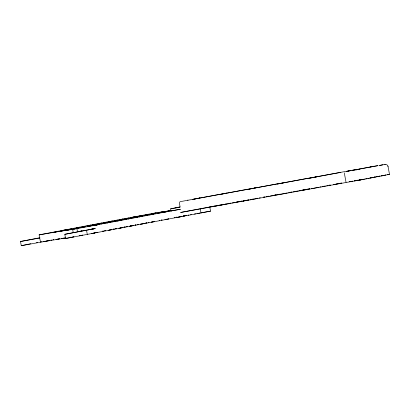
<?xml version="1.0" encoding="UTF-8"?>
<svg xmlns="http://www.w3.org/2000/svg" width="410" height="410" viewBox="0 0 410 410"><rect width="100%" height="100%" fill="white"/><g stroke="black" fill="none" stroke-linecap="round" stroke-linejoin="round"><path stroke-width="0.61" d="M344.795 172.83L344.641 173.307A2.542 1.845 80 0 0 344.62 174.634L346.076 182.486L359.242 180.159M383.796 164.507C385.477 163.959 387.706 164.533 388.044 166.506L389.5 174.363L369.999 178.089M152.048 214.005L148.189 214.717L150.086 214.348M152.033 214.097L155.877 213.379L153.981 213.748M351.939 181.271L352.441 181.164M358.955 180.154L361.599 179.677M82.748 235.13L81.887 235.299M164.892 219.565L165.071 219.55M130.549 225.751L130.944 225.669M354.368 180.841L355.69 180.564M357.171 169.335L180.221 201.653A2.685 1.081 79.7 0 0 179.647 204.508L180.133 207.117L170.632 208.839L171.062 211.171M170.632 208.839L179.913 206.927M66.02 237.928L64.314 238.195A109.019 0.953 -10.5 0 0 62.463 238.497L40.493 242.207L39.129 234.863L60.265 231.286A109.408 0.953 -10.5 0 1 63.145 230.82L72.662 229.426L98.615 224.613L94.397 225.479L96.611 225.054M40.493 242.207L21.279 245.692L20.5 241.495L39.965 237.728M209.771 206.932L210.55 211.129L152.1 222.112A121.555 1.061 -10.5 0 0 119.833 228.206L65.585 238.507L64.806 234.31L95.474 228.437M64.806 234.31L94.982 228.631M21.279 245.692L30.822 243.724M181.01 212.385L207.983 207.301M65.585 238.507L74.02 236.77L72.893 236.924M123.984 227.14L125.117 226.92M154.744 221.508L154.703 221.497M372.587 177.34L372.28 177.402L372.844 177.315M384.954 175.275L382.187 175.767M51.301 240.06L50.896 240.142L51.352 240.07M59.588 238.815L57.933 239.132M79.325 235.755L80.268 235.571M108.512 230.21L108.086 230.297L108.568 230.22M119.269 228.175L118.864 228.262L119.566 228.144M138.278 224.465L137.278 224.659M143.802 223.578L144.228 223.486L143.746 223.563M376.549 176.843L380.055 176.11L378.404 176.361M381.946 175.813L381.438 175.921L383.155 175.618M104.125 222.773L103.469 222.907L107.348 222.189L104.401 222.722M96.263 224.957L96.919 224.818L93.039 225.541L118.141 220.923A121.611 1.061 -10.5 0 1 151.111 214.696L180.431 209.233L170.821 210.976M356.972 180.313L357.715 180.169M62.325 238.42L61.684 238.548L62.392 238.435M102.797 231.137L103.305 231.035M116.578 228.565L115.446 228.78M91.855 233.474L91.251 233.597L91.917 233.49M97.857 232.255L96.386 232.531M111.31 229.713L111.966 229.579L111.243 229.702M127.336 226.535L126.526 226.689M135.059 225.044L135.869 224.885M122.062 227.683L122.723 227.55L121.995 227.668M130.252 226.1L129.596 226.238L130.324 226.115M145.811 223.014L146.621 222.855M141.009 224.07L140.369 224.198L141.076 224.085M159.731 220.38L159.095 220.508L159.803 220.395M151.761 222.041L151.126 222.169L152.11 222.005M168.013 219.007L168.669 218.873L167.941 218.991M182.988 216.178L184.382 215.911M185.633 215.706L186.258 215.578L185.571 215.696M220.375 194.202L192.823 199.352L199.972 197.979L198.999 198.081M248.111 189.169L219.493 194.514L226.704 193.13L225.633 193.248M277.647 183.808L247.937 189.358L255.266 187.954L254.036 188.093M308.376 178.237L277.452 184.008L285.083 182.542L284.063 182.645M340.869 172.338L308.668 178.35L316.489 176.848L315.444 176.956M215.732 205.958L221.723 204.81L218.55 205.379M221.441 205.005L230.697 203.175M249.885 199.849L257.208 198.445M272.588 195.647L278.426 194.524M279.4 194.499L287.251 192.915M305.537 189.645L302.544 190.219L303.584 190.117M306.731 189.415L309.724 188.841M311.216 188.723L318.432 187.339M334.847 184.362L341.586 183.07M358.683 180.205L357.935 180.359L370.63 178.058M374.924 177.156L375.765 176.992M114.057 229.005L113.365 229.144L114.441 228.964M105.595 230.64L104.693 230.815M95.33 232.695L94.423 232.875L95.72 232.654M148.338 222.568L149.03 222.435L148.261 222.553M154.324 221.59L153.089 221.825M165.45 219.458L167.024 219.16M349.525 181.691L351.042 181.404M374.028 177.33L371.06 177.894M77.48 227.652C73.446 228.457 82.922 226.617 78.889 227.422M374.627 176.987L374.924 176.93M53.684 239.64L53.09 239.753M48.072 240.793L49.241 240.562L48.288 240.721M57.185 239.24L55.95 239.486L57.267 239.255M64.611 238.025L62.981 238.328M162.022 219.985L161.397 220.103M121.79 227.734L120.827 227.919M130.529 226.048L131.492 225.869M143.295 223.675L142.332 223.855M114.088 221.436L115.646 221.128L111.786 221.841L130.293 218.151L98.815 223.983L113.339 221.431M351.124 181.425L349.592 181.707M62.899 238.312L64.534 238.01M109.321 230.051L109.982 229.928M120.079 228.021L120.74 227.898M141.583 223.962L142.244 223.839M152.335 221.928L152.997 221.805M167.434 219.114L165.517 219.468M110.731 229.825L110.07 229.948M178.734 217.069L177.279 217.351L178.509 217.141M92.399 233.372L93.946 233.085M121.155 219.406L119.279 219.765L123.143 219.053L121.242 219.422M134.844 216.818C127.479 218.253 142.29 215.409 134.931 216.839M77.803 227.591L78.141 227.529M99.65 223.465L97.775 223.829L101.634 223.117L99.738 223.486M154.247 213.308L152.371 213.671L156.23 212.959L154.334 213.328M78.228 227.545L78.566 227.483M116.117 220.508L114.241 220.872L115.538 220.652M116.204 220.529L118.1 220.16L115.866 220.59M70.171 229.185L68.296 229.549L72.155 228.836L70.259 229.205M94.613 224.572C87.274 225.997 102.034 223.163 94.7 224.588M132.589 217.551L130.713 217.915L134.572 217.203L132.676 217.572M146.273 214.968L144.397 215.327L148.256 214.614L146.36 214.983M136.397 216.931L134.521 217.295L138.38 216.582L136.484 216.951M150.173 214.368L153.893 213.733M163.857 211.78L165.753 211.411L161.894 212.124L163.19 211.903M62.197 230.845C54.832 232.275 69.644 229.431 62.284 230.861M89.57 225.674L87.699 226.038L91.558 225.326L89.662 225.695M140.21 216.316L138.334 216.68L142.193 215.962L140.297 216.336M167.669 211.165L169.566 210.796L165.686 211.514L167.003 211.288M66.01 230.225C58.645 231.655 73.457 228.816 66.097 230.246M93.383 225.054L91.507 225.418L95.366 224.706L93.47 225.075M69.818 229.61C62.484 231.035 77.244 228.201 69.905 229.626M97.19 224.439L95.315 224.803L99.179 224.085L97.278 224.46M135.167 217.418C127.823 218.848 142.603 216.008 135.254 217.438M145.924 215.388C138.59 216.813 153.345 213.979 146.011 215.409M165.322 211.878L163.452 212.242L167.311 211.524L165.414 211.898M89.221 226.094L87.345 226.458L91.204 225.746L89.308 226.115M130.129 218.525L128.253 218.884L132.112 218.171L130.216 218.54M140.886 216.49L139.01 216.854L142.87 216.142L140.973 216.511M151.638 214.461C144.274 215.891 159.085 213.051 151.726 214.481M108.624 222.584L106.749 222.948L110.608 222.235L108.711 222.604M80.114 231.255L78.341 231.599L81.99 230.927L80.196 231.276M365.638 178.903L366.735 178.698M367.832 178.493L368.923 178.294M47.365 240.89L45.664 241.218L47.765 240.849M57.508 239.179L57.846 239.117M174.322 217.628L174.993 217.5M175.08 217.52L174.409 217.643M184.464 215.932L184.782 215.87M131.579 225.884L133.475 225.515L132.748 225.638M179.139 217.028L180.912 216.685L179.052 217.008M372.049 166.614L370.343 166.911L378.102 165.625L351.882 170.483L374.002 166.234L372.285 166.537M348.546 171.052C341.75 172.246 355.557 169.786 348.782 170.975M381.208 165.127C374.417 166.322 388.219 163.862 381.449 165.051M357.945 169.489C364.736 168.295 350.934 170.755 357.704 169.566M363.48 179.298L364.551 179.103M383.391 175.541L384.918 175.27M359.334 180.113L359.652 180.057M359.888 179.98L360.508 179.867M53.008 239.737L53.613 239.624M57.595 239.194L59.347 238.84M161.309 220.088L161.945 219.97M184.7 215.855L183.044 216.188M147.036 222.814L145.668 223.06M152.423 221.948L153.975 221.625M104.606 230.794L105.524 230.625M115.359 228.765L116.281 228.595M141.665 223.978L143.223 223.66M96.048 232.593L97.554 232.285M121.406 227.775L119.848 228.098M109.403 230.071L110.649 229.805M80.657 235.53L79.366 235.76M92.475 233.387L94.9 232.921L94.213 233.039M39.129 234.863L84.178 226.284A108.542 0.948 -10.5 0 0 106.318 222.102L156.446 212.708L166.557 211.217A109.398 0.953 -10.5 0 0 169.453 210.745L171.19 210.458M209.858 206.912L212.375 206.45M213.636 206.225L214.896 205.994M218.043 205.42L219.304 205.195M224.972 204.165L226.233 203.934M229.38 203.365L230.64 203.135M233.792 202.56L235.048 202.335M236.309 202.104L239.46 201.535M240.721 201.305L241.977 201.074M245.129 200.505L246.389 200.275M252.058 199.245L253.318 199.014M256.465 198.445L257.726 198.214M263.394 197.184L264.655 196.959M267.802 196.385L269.062 196.154M272.209 195.585L273.47 195.355M274.731 195.129L275.991 194.899M279.138 194.325L280.399 194.099M290.48 192.269L291.736 192.039M294.887 191.465L296.148 191.239M299.295 190.665L300.556 190.435M301.816 190.209L304.963 189.635M306.224 189.41L307.485 189.179M328.897 185.289L330.158 185.059M333.309 184.49L334.565 184.259M207.86 207.316L210.376 206.86M211.632 206.63L214.778 206.061M216.034 205.835L217.29 205.605M231.947 202.945L235.068 202.381M236.319 202.156L241.936 201.136M243.186 200.905L244.437 200.68M247.558 200.116L248.808 199.89L242.817 201.049L244.006 200.915M256.604 198.476L257.844 198.25M259.089 198.025L260.329 197.799M263.44 197.236L264.681 197.01M265.926 196.785L269.032 196.221M270.272 195.995L275.863 194.981M277.109 194.755L278.349 194.53M288.502 192.685L291.618 192.121M292.863 191.895L298.475 190.875M299.72 190.65L300.971 190.424M304.087 189.861L305.332 189.63M306.583 189.405L309.699 188.841M319.867 186.996L321.107 186.77M322.347 186.545L325.448 185.981M326.688 185.756L327.928 185.535M329.168 185.31L330.414 185.084M333.514 184.52L334.755 184.295M335.995 184.07L339.096 183.506M340.336 183.28L341.576 183.06M374.55 176.966L374.853 176.915M20.5 241.495L39.714 238.01M369.871 177.884L370.932 177.689M362.435 179.488L359.514 180.016M36.403 242.715L37.643 242.489M40.739 241.926L41.979 241.7M43.219 241.48L44.459 241.254M194.432 214.051L195.672 213.83M196.913 213.605L200.013 213.041M201.254 212.816L210.55 211.129M135.951 224.905L135.115 225.054M137.196 224.639L138.032 224.49M125.199 226.935L124.01 227.145M126.444 226.674L127.279 226.52M130.6 226.064L132.466 225.69M371.962 177.504L372.957 177.32M180.421 212.488L346.076 182.486M360.79 179.816L361.594 179.677M103.381 231.055L102.654 231.184M81.815 235.284L82.646 235.14M358.632 180.174L354.404 180.902M376.457 176.695L377.179 176.572M384.995 175.075L385.82 174.932M352.087 181.22L352.436 181.164M180.877 216.398L181.763 216.249M183.229 215.998L183.752 215.911M185.469 215.619L186.089 215.511M188.123 215.163L188.866 215.035M190.471 214.763L191.337 214.614M176.305 217.172L176.9 217.074M387.245 174.691L389.5 174.363M70.294 237.287L71.063 237.18M215.132 206.071L216.208 205.958M385.282 164.313L384.744 164.369M387.906 166.055L388.044 166.506M200.223 208.9L201.002 213.097M86.546 230.369L87.32 234.561M76.88 228.554L77.464 231.701M72.662 229.426L73.241 232.572M187.585 200.136A2.685 1.081 79.7 0 1 187.975 200.218M54.607 232.132L58.466 231.419L54.607 232.132M62.581 230.476L66.44 229.764L62.581 230.476M74.01 228.621L77.869 227.909L74.01 228.621M73.662 229.041L77.521 228.329L73.662 229.041M77.818 228.001L85.49 226.674L77.818 228.001M81.98 226.966L85.839 226.248L81.98 226.966M87.022 225.859L90.882 225.146L87.022 225.859M101.034 223.875L104.893 223.163L101.034 223.875M108.527 221.8L112.386 221.087L108.527 221.8M90.472 229.4L94.121 228.724L90.472 229.4M117.501 220.918L121.36 220.206L117.501 220.918M124.999 218.843L128.858 218.125L124.999 218.843M122.539 219.811L126.398 219.099L122.539 219.811M138.683 216.254L142.542 215.542L138.683 216.254M158.086 212.744L161.945 212.031L158.086 212.744M157.732 213.164L161.591 212.452L157.732 213.164M175.757 207.86L179.375 207.193L175.757 207.86"/></g></svg>
